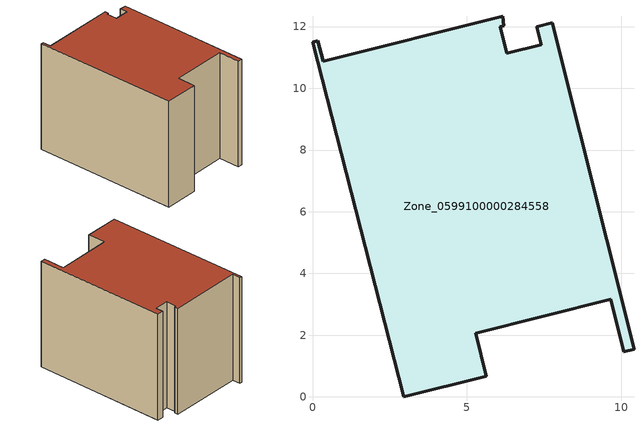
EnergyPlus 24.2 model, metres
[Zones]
Zone_0599100000284558
 floor ground (C_G): 7.27,12 7.77,12.12 10.42,1.55 10.09,1.47 9.67,3.16 5.29,2.07 5.64,0.67 2.95,0 0,11.49 0.18,11.54 0.35,10.88 6.16,12.34 6.2,12.02 6.09,11.99 6.3,11.14 7.42,11.41 z0
 wall outside (C_F): 2.95,0 5.64,0.67 5.29,2.07 9.67,3.16 10.09,1.47 10.42,1.55 7.77,12.12 7.27,12 7.42,11.41 6.3,11.14 6.09,11.99 6.2,12.02 6.16,12.34 0.35,10.88 0.18,11.54 0,11.49 2.95,0 z0:8.92
 roof outside (C_R): 6.16,12.34 0.35,10.88 0.18,11.54 0,11.49 2.95,0 5.64,0.67 5.29,2.07 9.67,3.16 10.09,1.47 10.42,1.55 7.77,12.12 7.27,12 7.42,11.41 6.3,11.14 6.09,11.99 6.2,12.02 z8.92
[BUILDING]
Pand.0599100000284558: North Axis=0; Terrain=City; Loads Convergence Tolerance Value=0.04; Temperature Convergence Tolerance Value=0.4; Solar Distribution=FullExterior; Maximum Number of Warmup Days=25; Minimum Number of Warmup Days=1
[Site:Location]
Rotterdam.The.Hague.AP_ZH_NLD Design_Conditions: Latitude=51.96; Longitude=4.45; Time Zone=1; Elevation=-4.5
[SITE:GROUNDTEMPERATURE:BUILDINGSURFACE]
18, 18, 18, 18, 18, 18, 18, 18, 18, 18, 18, 18
[MATERIAL] Thermal Absorptance=0.9; Solar Absorptance=0.7; Visible Absorptance=0.7
Name | Roughness | Thickness | Conductivity | Density | Specific Heat
G.TC.1975-1991 | MediumSmooth | 0.15 | 0.288461 | 540 | 1210
F.TC.1975-1991 | Rough | 0.3 | 0.230769 | 1920 | 840
R.TC.1975-1991 | MediumRough | 0.2 | 0.153846 | 1500 | 1000
[CONSTRUCTION]
C_G: G.TC.1975-1991
C_F: F.TC.1975-1991
C_R: R.TC.1975-1991
[ZONE]
Zone_0599100000284558: Type=1; Multiplier=1; Ceiling Height=Autocalculate; Volume=Autocalculate; Floor Area=autocalculate; Part of Total Floor Area=Yes
[ZONEINFILTRATION:DESIGNFLOWRATE]
Infil_Zone_0599100000284558: Zone or ZoneList or Space or SpaceList=Zone_0599100000284558; Schedule=AlwaysOn; Design Flow Rate Calculation Method=Flow/Area; Flow Rate per Floor Area=0.003; Constant Term Coefficient=1; Temperature Term Coefficient=0; Velocity Term Coefficient=0; Velocity Squared Term Coefficient=0
[HVACTEMPLATE:ZONE:IDEALLOADSAIRSYSTEM]
Zone_0599100000284558: Maximum Heating Supply Air Temperature=50; Minimum Cooling Supply Air Temperature=13; Maximum Heating Supply Air Humidity Ratio=0.0156; Minimum Cooling Supply Air Humidity Ratio=0.0077; Heating Limit=NoLimit; Cooling Limit=NoLimit; Dehumidification Control Type=ConstantSensibleHeatRatio; Cooling Sensible Heat Ratio=0.7; Dehumidification Setpoint=60; Humidification Control Type=None; Humidification Setpoint=30; Outdoor Air Method=None; Outdoor Air Flow Rate per Person=0.00944; Outdoor Air Flow Rate per Zone Floor Area=0; Outdoor Air Flow Rate per Zone=0; Demand Controlled Ventilation Type=None; Outdoor Air Economizer Type=NoEconomizer; Heat Recovery Type=None; Sensible Heat Recovery Effectiveness=0.7; Latent Heat Recovery Effectiveness=0.65
[ZONECONTROL:THERMOSTAT]
ThermostatControl_Zone_0599100000284558: Zone or ZoneList=Zone_0599100000284558; Control Type Schedule=DualSetpointControlType; Control 1=Thermostat_Zone_0599100000284558; Temperature Difference Between Cutout And Setpoint=0
[THERMOSTATSETPOINT:DUALSETPOINT]
Thermostat_Zone_0599100000284558: Heating Setpoint Temperature Schedule=HeatingSetpoint_Zone_0599100000284558; Cooling Setpoint Temperature Schedule=CoolingSetpoint_Zone_0599100000284558
[SCHEDULE:COMPACT]
HeatingSetpoint_Zone_0599100000284558: Through: 12/31, For: AllDays, Until: 24:00, 21
CoolingSetpoint_Zone_0599100000284558: Through: 12/31, For: AllDays, Until: 24:00, 24
DualSetpointControlType: Through: 12/31, For: AllDays, Until: 24:00, 4
AlwaysOn: Through: 12/31, For: AllDays, Until: 24:00, 1
